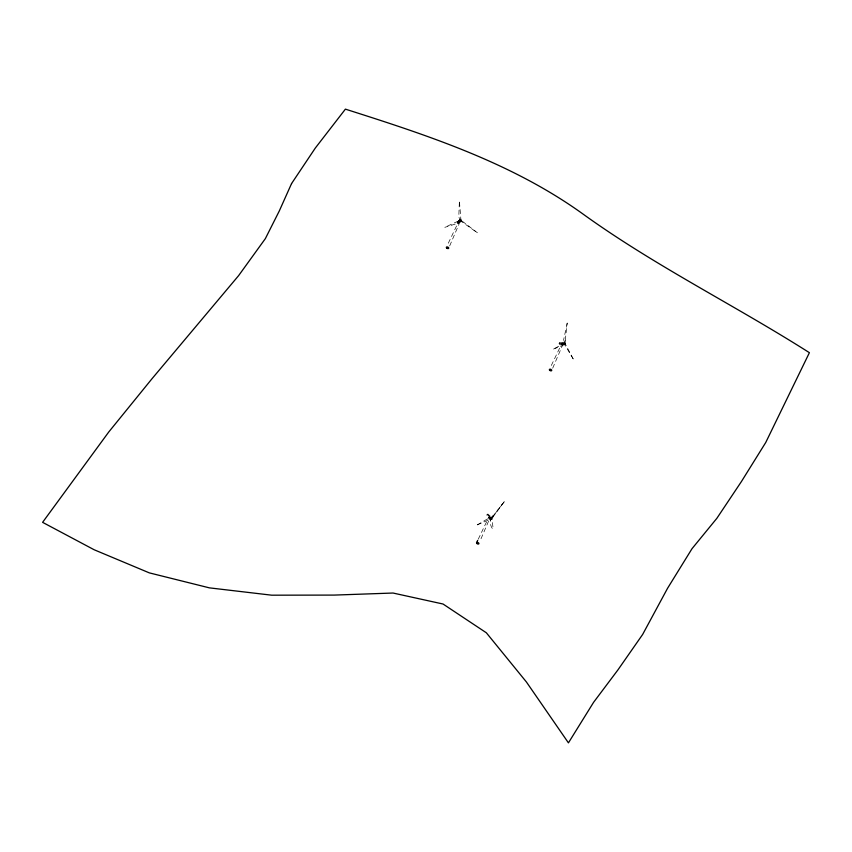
<?xml version="1.0" encoding="UTF-8"?>
<svg xmlns="http://www.w3.org/2000/svg" width="852" height="852" viewBox="0 0 852 852"><rect width="100%" height="100%" fill="white"/><g stroke="black" fill="none" stroke-linecap="round" stroke-linejoin="round"><path stroke-width="0.64" stroke-dasharray="4.26 3.19" d="M553.544 349.032L562.831 345.518M461.124 220.945L459.43 219.827L457.034 222.745L457.939 223.352L461.06 221.137M567.208 323.046L563.662 339.767L564.397 341.908L563.736 340.353M565.27 340.278C565.728 341.727 564.13 344.932 564.343 341.865L563.8 340.47M565.281 340.161L567.187 323.196M457.034 222.745L458.845 221.115L460.378 222.127L461.177 220.38L477.663 232.958L460.73 221.019L460.996 220.306L460.059 219.773M459.665 221.062C458.653 218.943 463.041 219.411 460.943 221.286M460.943 220.615L459.43 219.827L458.845 221.115L459.59 220.668C461.965 222.894 458.451 219.709 460.005 220.774M478.238 539.22L488.846 517.132L489.612 517.058L490.07 517.675L479.889 541.371M477.269 524.864L489.048 518.005C492.424 518.719 489.751 518.687 492.371 519.092C491.561 514.917 489.463 521.435 491.689 517.441M573.183 358.873L565.707 344.751M458.621 221.626L459.835 222.191L458.621 221.626L447.502 244.897M490.773 518.772C491.955 517.909 492.147 519.848 490.422 518.761M565.749 344.772C564.173 342.121 564.248 345.166 565.664 346.2L573.14 358.894M564.727 344.591C567.922 342.536 561.117 342.664 564.727 344.4M561.66 343.878L562.852 344.474L561.66 343.878L550.53 367.127M564.077 343.345C564.599 345.113 564.642 341.897 562.639 344.165L553.587 348.969M449.686 245.909L459.835 222.191M552.682 368.202L562.852 344.474M458.781 222.734L459.579 221.126L458.419 223.086L444.829 227.335M457.939 223.352L460.762 221.03M459.59 220.668L460.027 219.699M559.029 343.644L559.381 342.877L563.215 342.334L564.663 343.516L563.428 344.868L559.498 344.378L559.029 343.644L564.461 344.048M559.604 343.484L559.381 343.974M559.498 344.378L559.381 342.877M564.067 342.579L562.767 345.614M492.105 517.494L490.379 518.687L489.485 518.367L486.843 515.151L487.195 514.384L487.919 514.107L491.998 517.59M487.365 514.842L487.589 514.363M486.843 515.151L487.919 514.107M458.834 222.617C463.488 218.123 456.544 221.978 459.122 220.668M490.305 520.338L491.253 519.017C488.515 520.625 491.679 529.55 493.212 528.89L491.828 518.655M504.267 501.658L491.529 517.963L492.009 518.25L504.267 501.732L493.297 515.971M490.369 520.263L491.029 518.655M460.144 219.358L460.868 219.337L460.155 219.358M460.133 219.965C461.965 219.475 459.26 221.051 460.069 218.857L458.781 217.313L459.398 200.784L460.932 219.944M490.007 517.76L488.824 517.239M564.631 344.346L565.068 343.707M563.768 343.505L564.269 344.453L564.088 342.664M458.195 221.115L444.85 227.292M490.848 518.208L490.358 518.623M490.337 519.262L491.253 518.889M477.322 524.843L489.112 519.784M489.186 519.752L490.432 519.219M564.248 343.079L564.972 343.1M491.796 517.302L490.816 517.728L487.195 514.384M491.306 518.335L489.485 518.367L491.295 516.61L490.858 518.548M565.11 344.048L564.471 344.187M564.663 343.516L559.839 343.622M491.38 517.76L492.009 518.25M457.386 221.989L458.291 222.596M487.578 514.864L490.72 517.888M461.22 221.296L461.688 220.743L461.262 221.2M564.269 342.429L565.036 342.557L564.343 342.408M457.439 222.223L457.428 222.841L457.439 222.223M457.886 222.51L457.865 223.139L457.886 222.51M559.37 343.132L559.263 343.782L559.37 343.132M563.215 342.334L562.639 343.612L563.428 344.868L564.003 343.58L563.215 342.334M493.361 516.312L492.722 517.249L493.361 516.312M493.031 515.79L492.168 516.823L493.031 515.79"/><path stroke-width="1.28" d="M476.566 542.713L477.684 540.392M291.554 183.574L279.286 210.987L265.345 238.645L238.603 275.643L152.029 378.693L108.758 431.985L42.6 522.34L94.146 549.753L149.324 572.874L209.39 587.859L271.703 595.186L334.208 595.09L393.038 593.035L443.029 604.015L486.343 632.78L526.419 681.994L568.433 742.859L593.578 702.336L617.913 669.928L642.653 634.442L667.595 588.231L692.016 548.688L716.862 518.314L741.496 481.433L765.746 442.486L809.4 352.685C734.392 304.984 654.315 265.611 582.14 213.415C511.104 162.54 427.757 135.33 345.401 109.141L315.304 148.056L291.554 183.574M476.705 543.331A1.257 0.724 24.4 0 0 478.76 543.895A1.257 0.724 24.4 0 0 477.695 542.447A1.257 0.724 24.4 0 0 476.705 543.331M446.682 248.049A1.257 0.724 24.4 0 0 448.674 248.273A1.257 0.724 24.4 0 0 447.225 246.92A1.257 0.724 24.4 0 0 446.682 248.049M549.657 370.269A1.257 0.724 24.4 0 0 551.67 370.577A1.257 0.724 24.4 0 0 550.307 369.193A1.257 0.724 24.4 0 0 549.657 370.269"/></g></svg>
